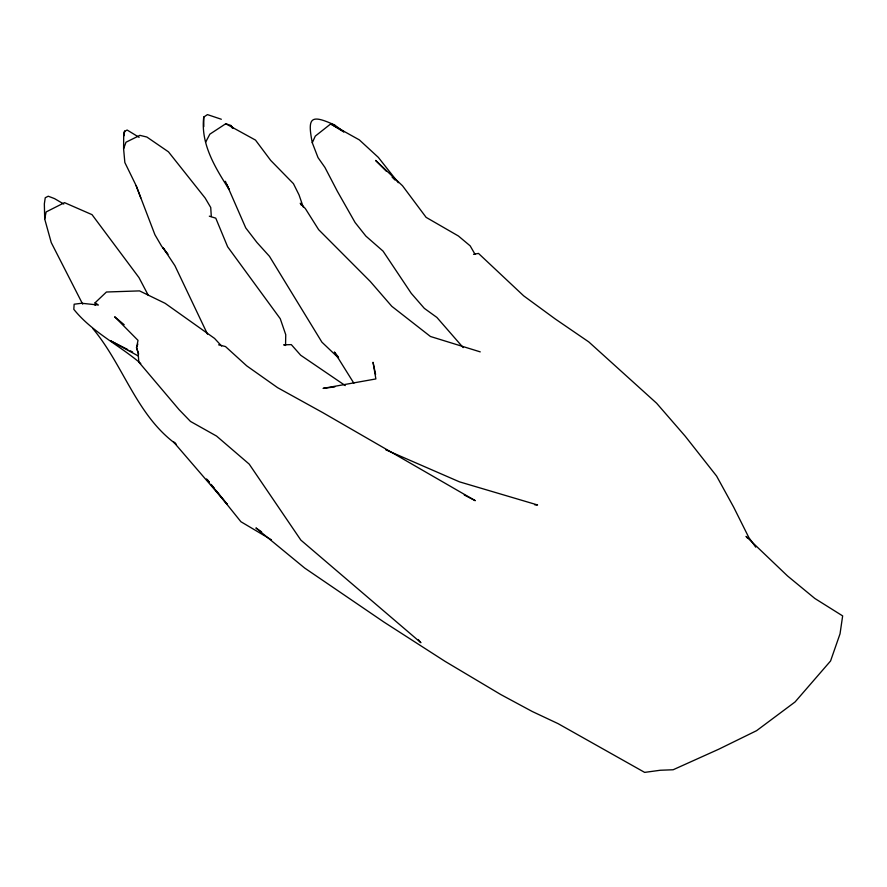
<?xml version="1.0" encoding="UTF-8"?>
<svg xmlns="http://www.w3.org/2000/svg" width="887" height="887" viewBox="0 0 887 887"><rect width="100%" height="100%" fill="white"/><g stroke="black" fill="none" stroke-linecap="round" stroke-linejoin="round"><path stroke-width="1.33" d="M207.503 334.166L174.905 265.668L162.964 247.639L167.92 254.381L161.645 246.264L154.915 234.722L136.166 185.693L124.845 162.509L123.603 148.828L123.692 135.8L124.579 131.309L127.14 130.034L139.126 137.33M95.097 305.328L95.12 302.744L106.44 292.011L139.525 290.892L165.093 303.299L214.532 338.39L221.606 346.041M221.34 119.257L207.458 114.611L203.744 117.062C200.44 143.982 215.308 167.809 229.134 189.519L226.972 184.729M82.679 304.152L51.246 242.583L44.705 218.989L46.124 211.938L64.518 202.646L92.026 214.654L138.993 277.62L148.351 295.449M123.603 148.828L125.987 142.23L139.88 135.345L146.865 137.03L168.452 151.832L205.163 198.056L210.729 207.503L211.306 216.517M137.84 344.045L136.52 347.682L138.106 352.682L138.815 362.084L179.063 409.628L190.472 421.425L216.572 436.082L249.203 464.112L300.859 540.105L420.893 642.709L418.232 639.538M463.147 347.593L436.903 317.446L424.341 308.366L411.258 293.342L383.04 251.11L365.876 236.097L355.088 222.515L337.393 191.359L324.919 167.41L318.023 157.609L312.279 142.74L315.284 136.11L330.674 123.947L334.565 124.978L343.901 131.786M205.684 142.086L209.842 134.17L225.764 123.748L230.897 125.488L233.259 128.471M473.525 254.325L478.481 253.405L523.674 295.848L555.262 318.976L588.78 341.916L656.624 403.241L685.196 436.182L716.596 476.064L733.671 507.164L748.883 537.6L755.724 547.135M334.82 386.898L323.068 388.384L375.877 378.937L373.039 362.284L375.6 374.425M534.817 504.847L537.566 504.969L459.466 481.841L385.745 449.787M218.601 344.821L225.498 346.562L246.73 365.865L277.598 387.663L322.89 412.688L475.299 500.678L464.278 495.013M209.321 216.184L215.774 218.169L227.626 246.774L280.259 318.721L285.736 334.665L285.559 345.486L283.707 344.821L291.313 344.622L300.693 355.243L345.265 385.579M480.244 351.873L430.45 336.495L391.799 306.314L370.212 281.401L318.644 229.666L305.372 208.622L300.25 203.212L301.458 205.34M334.565 124.978C310.672 114.057 307.246 117.295 312.279 142.74M225.764 123.748L255.489 140.091L270.701 160.414L293.431 183.653L299.008 194.841L303.221 207.015M127.772 349.545L110.864 340.941L138.328 356.009M130.189 350.775L132.606 352.006M63.775 204.032L54.517 198.61L48.242 196.215L45.237 197.746L44.35 203.877L44.705 218.989M271.444 539.817L240.898 521.722L210.829 484.269M343.624 131.864L330.674 123.947L359.335 139.891L378.35 157.398L398.318 182.733M176.081 444.11C136.487 415.338 123.437 365.045 92.825 328.578M261.598 531.901L255.933 527.953L304.673 568.046L384.016 622.12L445.041 661.347L500.767 694.543L532.255 711.496L558.089 723.648L644.661 772.389L660.327 770.249L673.133 769.761L718.869 749.16L756.6 730.666L795.085 701.939L830.565 660.981L840.033 633.828L842.65 615.9L814.865 598.481L787.534 575.962L746.056 536.38L747.73 538.387M95.12 302.744L98.39 305.039L81.682 303.254L74.153 304.219L73.809 309.33C91.904 331.938 118.969 344.921 140.767 363.515M175.593 443.478L173.586 442.003L227.272 504.359L216.073 490.511M124.191 324.731L114.667 316.781L138.017 340.375L136.52 347.682L138.671 354.101M338.546 358.004L321.914 342.171L269.46 256.321L256.908 242.428L245.754 227.926L225.387 181.303M386.277 171.191L375.611 160.414L402.498 185.749L426.115 217.359L458.402 235.997L470.165 245.854L474.988 254.203M392.087 177.078L395.003 180.017M207.469 479.845L209.188 481.985M211.771 485.178L214.355 488.371M206.538 478.913L209.11 482.129M338.49 357.173L334.388 352.028L353.869 383.228M230.897 125.488L232.028 127.828M136.166 185.693L140.767 197.845M203.744 117.062L203.799 126.675M124.579 131.309L123.87 135.7L124.579 131.309"/></g></svg>
